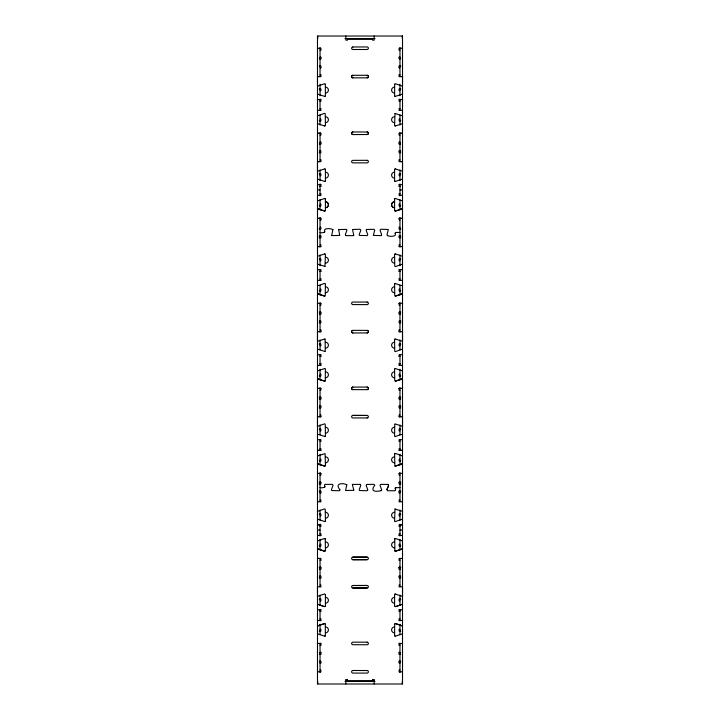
<?xml version="1.0" encoding="UTF-8"?>
<svg xmlns="http://www.w3.org/2000/svg" width="720" height="720" viewBox="0 0 720 720"><rect width="100%" height="100%" fill="white"/><g stroke="black" fill="none" stroke-linecap="round" stroke-linejoin="round"><path stroke-width="1.08" d="M317.484 596.385L317.484 586.782L320.886 586.827L320.886 585.081L320.04 585.081M317.484 426.312L317.484 416.718L320.886 416.718M317.484 341.289L317.484 331.695L320.886 331.695M317.484 246.681L320.886 246.618M317.484 171.234L317.484 161.631L320.886 161.631L320.886 159.93L320.04 159.93L320.886 159.975M317.484 86.202L317.484 76.599L320.886 76.635L320.886 74.898L320.04 74.898L320.886 74.943M402.516 596.385L402.516 586.782L399.114 586.818L399.114 585.081L399.969 585.126M402.516 426.312L402.516 416.718L399.114 416.718M402.516 341.289L402.516 331.695L399.114 331.695M402.516 171.234L402.516 161.631L399.114 161.631L399.114 159.93L399.969 159.93L399.114 159.975M402.516 86.202L402.516 76.599L399.114 76.599L399.114 74.898L399.969 74.898L399.114 74.943M339.966 490.023L339.183 490.743L331.713 490.527L331.434 489.681L333.036 485.271L332.433 484.353L325.026 484.389L324.468 485.091L324.882 486.9L324.855 486.378M353.835 490.122L352.377 484.704M367.749 490.023L367.002 490.743L359.487 490.527L359.208 489.681L360.81 485.271L360.207 484.353M380.988 235.638L381.636 234.648L380.016 230.094L380.871 229.239L388.332 229.482L386.964 234.756L387.621 235.638M381.636 490.023L381.132 490.68M395.523 490.023L394.785 490.743L387.711 490.743M346.788 484.704L345.6 490.545L353.754 490.302M374.679 485.37C369.729 491.778 375.957 491.904 381.132 490.662M387.981 484.353C390.303 485.847 385.353 489.078 387.477 490.68M325.404 95.832L325.323 84.186M324.882 126.063L325.422 125.226M325.404 180.855L325.404 169.452M325.404 210.456L325.404 199.053M324.963 266.49L325.422 254.637L324.882 253.845M325.404 284.085L325.233 295.875L324.567 296.19L317.727 293.787L324.729 296.127M325.233 351.297L325.107 339.012M325.233 380.898L325.422 369.27L324.882 368.478M324.882 436.572L325.422 435.735M325.107 466.047L325.422 465.336M324.882 521.613L325.422 520.785M325.107 551.088L325.422 550.386M325.404 606.006L325.404 594.603M394.596 95.832L394.677 84.186M395.118 126.063L394.587 125.307L395.037 113.427M394.596 169.452L394.596 180.855M394.596 199.053L394.596 210.456M394.578 254.682L395.118 253.845M394.596 284.085L394.767 295.875L395.433 296.19L402.273 293.787L395.352 296.136M394.578 339.714L394.893 339.012M394.578 369.315L395.118 368.478M395.118 436.572L394.587 435.816L394.767 424.152M394.578 454.329L394.767 453.753M395.118 521.613L394.587 520.857L395.037 508.977M394.893 551.088L394.722 538.866L395.433 538.479L402.273 540.918M394.596 594.603L394.596 606.006M394.596 635.616L394.677 623.97M394.596 454.131L394.893 466.047M346.833 484.803C342.513 482.526 334.341 483.381 339.975 489.798M374.679 485.388L373.995 484.335L366.507 484.461L366.156 485.388L367.749 489.798M380.628 484.353L380.034 485.343L381.645 489.798M388.575 485.325L387 489.654M324.801 96.489L325.404 95.787M394.596 284.13L395.199 283.419M325.386 635.643L324.882 636.246M332.928 229.671C330.705 227.97 322.461 228.141 324.873 231.354M338.652 229.446L339.714 235.422L331.92 235.584M366.426 229.446L366.156 230.292L367.749 234.657L367.245 235.584L359.487 235.449L359.208 234.603L360.81 230.193L360.009 229.239L352.503 229.482L353.781 235.179M394.641 198.936L395.199 198.387M325.323 635.805L325.323 623.97M325.323 181.053L324.801 181.521M394.677 84.231L395.433 83.727L402.273 86.166M324.801 211.122L325.323 210.654M394.677 169.263L395.199 168.786M325.323 550.773L324.567 551.232L317.727 548.838L324.144 551.124M317.727 604.269L324.567 606.663L325.323 606.204M394.677 594.414L395.199 593.937M394.677 624.015L395.433 623.511L402.273 625.905L395.433 623.556M353.727 235.278L353.214 235.638M352.377 484.722L352.845 484.353M338.553 229.554L346.59 229.419L346.887 230.346L345.294 234.756L345.951 235.638M324.648 381.213L325.233 380.853M394.767 453.798L395.433 453.438L402.273 455.877M394.767 538.839L395.433 538.524M366.39 229.482L374.139 229.302L374.688 230.247L373.338 235.422L381.087 235.602M324.963 351.477L317.727 349.173M352.71 484.434L360.207 484.371M395.037 113.463L402.273 115.767M317.727 264.15L324.963 266.445M395.037 509.022L402.273 511.317M317.727 86.166L324.567 83.727L325.323 84.231M317.727 115.767L324.567 113.328L325.233 113.688L325.422 125.271M395.199 96.444L402.273 94.086M402.273 123.687L395.199 126.045M317.727 171.198L324.801 168.831M317.727 200.799L324.801 198.432M402.273 179.118L395.199 181.476M395.199 211.077L402.273 208.719M395.433 211.158L402.273 208.764M317.727 256.23L324.801 253.863M317.727 285.831L324.567 283.392L325.404 284.13M402.273 264.15L395.433 266.589L394.767 266.229L394.578 254.637M317.727 341.253L324.882 338.922M317.727 370.854L324.801 368.496M394.578 339.669L394.722 351.234L395.433 351.612L402.273 349.173M395.433 381.168L402.273 378.774L395.433 381.213L394.767 380.853L394.578 369.27M317.727 426.276L324.567 423.837L325.233 424.197L325.422 435.78M317.727 455.877L325.107 453.627L325.422 465.381M402.273 434.196L395.199 436.554M395.433 466.191L402.273 463.797L395.118 466.128M317.727 511.317L324.567 508.878L325.233 509.238L325.422 520.821M317.727 540.918L324.567 538.479L325.233 538.794L325.422 550.431M402.273 519.237L395.199 521.595M395.856 551.124L402.273 548.883L395.433 551.232L394.677 550.773M317.727 596.349L324.567 593.91L325.404 594.648M324.567 623.556L317.727 625.95L324.567 623.511L325.323 624.015M402.273 604.269L395.433 606.663L394.596 605.97M395.856 606.555L402.273 604.314M395.199 636.228L402.273 633.87M395.118 283.491L402.273 285.831M395.118 338.922L402.273 341.253M324.882 436.527L317.727 434.196M324.882 466.128L317.727 463.842L324.567 466.191M395.118 594.009L402.273 596.349M387.621 235.629C389.502 236.844 397.431 236.619 395.127 233.532M380.628 484.371L388.17 484.452M324.801 96.444L317.727 94.086M324.801 126.045L317.727 123.687M324.801 181.476L317.727 179.118M395.199 168.831L402.273 171.198M317.727 208.764L324.801 211.077M395.199 198.432L402.273 200.799M395.199 253.863L402.273 256.23M395.199 368.496L402.273 370.854M395.199 423.909L402.273 426.276M324.801 521.595L317.727 519.237M317.727 633.87L324.801 636.228M353.214 235.629L345.951 235.629M324.117 232.443C326.529 231.039 321.813 233.838 320.04 232.443M395.946 232.452L395.1 233.199L395.82 232.452L399.969 232.443M324.117 487.521C326.448 486.441 321.525 488.592 320.04 487.521M395.946 487.539L395.325 487.791L399.969 487.521M324.648 381.168L317.727 378.819L324.567 381.168M344.961 38.583L375.039 38.583M352.917 46.989L367.083 46.944A1.278 1.278 0 0 1 368.361 48.213A1.278 1.278 0 0 1 367.083 49.491L352.917 49.491A1.278 1.278 0 0 1 351.639 48.258A1.278 1.278 0 0 1 352.917 46.989L352.917 46.944M317.484 48.303L320.886 48.303L320.886 50.004L320.04 50.004L320.886 49.959M402.516 48.222L399.114 48.303L399.114 50.004L399.969 50.004L399.114 49.959M320.04 57.186L320.886 57.186L320.886 58.932M399.969 57.186L399.114 57.186L399.114 58.932L400.599 58.869M320.04 57.231L320.886 57.231M399.114 57.231L399.969 57.231M319.401 58.932L320.886 58.887M319.401 66.015L320.886 65.97L320.886 67.716L320.04 67.716L320.886 67.671M399.114 66.015L400.815 66.015M399.114 67.671L399.969 67.671L399.114 67.716L399.114 65.97M352.917 75.321L367.083 75.276A1.278 1.278 0 0 1 368.361 76.554A1.278 1.278 0 0 1 367.083 77.832L352.917 77.832A1.278 1.278 0 0 1 351.639 76.599A1.278 1.278 0 0 1 352.917 75.321L352.917 75.276A1.278 1.278 0 0 0 351.639 76.554A1.278 1.278 0 0 0 352.917 77.832L352.917 77.877M319.185 88.965L320.886 88.965L320.886 90.666L320.04 90.666M400.815 88.965L399.114 88.965L399.114 90.666L399.969 90.666M320.886 99.594L317.907 99.666M399.969 101.322L399.114 101.322L399.114 99.621L402.516 99.594M319.401 99.666L320.886 99.666L320.886 101.367L320.04 101.322M399.114 99.666L400.599 99.666M320.04 108.549L320.886 108.594L320.886 110.295L317.484 110.295M399.969 108.549L399.114 108.594L399.114 110.295L402.516 110.223M320.04 119.151L320.886 119.151L320.886 120.852L319.185 120.852M399.969 119.151L399.114 119.151L399.114 120.852L400.815 120.852M352.917 131.967L367.083 132.012A1.278 1.278 0 0 1 368.361 133.245A1.278 1.278 0 0 1 367.083 134.523L352.917 134.568A1.278 1.278 0 0 1 351.639 133.29A1.278 1.278 0 0 1 352.917 132.012L352.917 132.012A1.278 1.278 0 0 0 351.639 133.245A1.278 1.278 0 0 0 352.917 134.523L352.917 134.568M317.484 133.254L320.886 133.182M399.114 133.182L402.516 133.254M317.484 133.29L320.886 133.335L320.886 135.036L320.04 134.991M402.516 133.29L399.114 133.335L399.114 135.036L399.969 134.991M320.04 142.218L320.886 142.218L320.886 143.964M399.969 142.218L399.114 142.218L399.114 143.964M320.04 142.263L320.886 142.263M399.114 142.263L399.969 142.263M319.401 143.901L320.04 143.901M399.969 143.901L400.599 143.901L399.114 143.919M319.401 143.964L320.886 143.919M319.401 151.047L320.886 151.002L320.886 152.748L319.185 152.739M399.114 151.047L400.815 151.047M400.815 152.739L399.114 152.748L399.114 151.002M317.484 161.595L320.04 161.595M399.969 161.595L402.516 161.595M319.185 173.997L320.886 173.997L320.886 175.698L320.04 175.698M400.815 173.997L399.114 173.997L399.114 175.698L399.969 175.698M317.484 184.698L320.886 184.698M399.114 184.698L402.516 184.626M320.04 186.354L320.886 186.354M399.114 186.354L399.969 186.354M320.04 186.39L320.886 186.39L320.886 184.653M399.969 186.39L399.114 186.39L399.114 184.653M317.484 189.936L320.04 189.936M399.969 189.936L402.516 189.936M320.04 193.572L320.886 193.572L320.886 195.318L317.484 195.273M399.969 193.617L399.114 193.572L399.114 195.318L402.516 195.246M320.04 204.183L320.886 204.183L320.886 205.884L319.185 205.884M399.969 204.183L399.114 204.183L399.114 205.884L400.815 205.884M317.484 218.277L320.886 218.214L320.886 220.023M402.516 218.286L399.114 218.277L399.114 220.023L399.969 219.978M319.185 218.322L320.886 218.322M399.114 218.322L400.815 218.322M320.04 220.023L320.886 219.978M320.04 227.25L320.886 227.25L320.886 228.951L319.185 228.951M399.969 227.25L399.114 227.205L399.114 228.951L400.815 228.951M319.401 228.951L320.04 228.951M399.969 228.951L400.599 228.951M320.04 235.998L320.886 235.998L320.886 237.744L319.185 237.771M400.815 237.771L399.114 237.699L399.114 235.998L399.969 235.998M319.185 236.043L320.886 236.043M399.114 236.043L400.815 236.043M320.04 244.926L320.886 244.962L320.886 246.663L319.185 246.663M399.969 244.926L399.114 244.962L399.114 246.663L400.815 246.663M399.114 246.618L402.516 246.618M319.185 259.029L320.886 259.029L320.886 260.721L320.04 260.721M400.815 259.029L399.114 259.029L399.114 260.721L399.969 260.721M317.484 269.721L320.886 269.658L320.886 271.422L320.04 271.422M399.114 269.721L402.516 269.658M320.04 271.377L320.886 271.377M399.114 271.377L399.969 271.377M399.969 271.422L399.114 271.422L399.114 269.676M320.04 278.649L320.886 278.649L320.886 280.35M399.969 278.649L399.114 278.649L399.114 280.35L402.516 280.278M317.484 280.35L320.886 280.287M320.04 289.215L320.886 289.215L320.886 290.907L319.185 290.907M399.969 289.215L399.114 289.215L399.114 290.907L400.815 290.907M317.484 303.318L320.886 303.354L320.886 305.1L320.04 305.055M399.114 303.237L402.516 303.354M319.401 303.399L320.886 303.399M399.114 303.399L400.599 303.399M399.969 305.055L399.114 305.055L399.114 303.354M319.185 312.165L320.886 312.165M399.114 312.165L400.815 312.165M320.04 312.327L320.886 312.282L320.886 314.028L319.401 314.028L320.886 313.983M399.969 312.282L399.114 312.327L399.114 314.028L400.599 314.028L399.114 313.983M320.04 321.048L319.401 321.048L320.886 321.066L320.886 322.812L319.185 322.794M399.969 321.048L400.599 321.048M400.815 321.111L399.114 321.066L399.114 322.812L400.815 322.794M320.04 329.994L320.886 330.039M399.114 330.039L399.969 329.994M367.083 332.919L352.917 332.964A1.278 1.278 0 0 1 351.639 331.695A1.278 1.278 0 0 1 352.917 330.372L367.083 330.372A1.278 1.278 0 0 1 368.361 331.65A1.278 1.278 0 0 1 367.083 332.964L367.083 332.919A1.278 1.278 0 0 0 368.361 331.65A1.278 1.278 0 0 0 367.083 330.417L367.083 330.417M319.401 331.74L320.886 331.74L320.886 329.994M400.599 331.74L399.114 331.722L399.114 329.994M319.185 344.052L320.886 344.052L320.886 345.753L320.04 345.753M400.815 344.052L399.114 344.052L399.114 345.753L399.969 345.753M317.484 354.753L320.886 354.681L320.886 356.454L320.04 356.454L320.886 356.409M402.516 354.681L399.114 354.753L399.114 356.454L399.969 356.454L399.114 356.409M320.04 363.636L320.886 363.636L320.886 365.382M399.969 363.636L399.114 363.636L399.114 365.382L402.516 365.31M320.04 363.681L320.886 363.681M399.114 363.681L399.969 363.681M317.484 365.382L320.886 365.31M320.04 374.238L320.886 374.238L320.886 375.939L319.185 375.939M399.969 374.238L399.114 374.238L399.114 375.939L400.815 375.939M352.917 387.108L367.083 387.063A1.278 1.278 0 0 1 368.361 388.341A1.278 1.278 0 0 1 367.083 389.655L352.917 389.61A1.278 1.278 0 0 1 351.639 388.341A1.278 1.278 0 0 1 352.917 387.063L352.917 387.108A1.278 1.278 0 0 0 351.639 388.386A1.278 1.278 0 0 0 352.917 389.655L352.917 389.61M317.484 388.341L320.886 388.386L320.886 390.132L320.04 390.132M399.114 388.269L402.516 388.386M319.401 388.431L320.886 388.431M399.114 388.431L400.599 388.431M399.114 390.087L399.969 390.132M319.185 397.197L320.886 397.197M399.114 397.197L400.815 397.197M320.04 397.35L320.886 397.314L320.886 399.051L319.401 399.051L320.886 399.006M399.969 397.35L399.114 397.314L399.114 399.051L400.599 399.051L399.114 399.006M320.886 406.098L319.401 406.098L320.886 406.143L320.886 407.844L319.185 407.826M400.815 407.826L399.114 407.826L399.114 406.098L400.599 406.098M399.114 406.143L400.815 406.143M320.04 415.062L320.886 415.026L320.886 416.763L319.401 416.763M399.969 415.026L399.114 415.026L399.114 416.763L400.599 416.763M367.083 417.951L352.917 417.951A1.278 1.278 0 0 1 351.639 416.673A1.278 1.278 0 0 1 352.917 415.404L367.083 415.449A1.278 1.278 0 0 1 368.361 416.718A1.278 1.278 0 0 1 367.083 417.996M367.083 415.449L352.917 415.404M319.185 429.084L320.886 429.084L320.886 430.785L320.04 430.785M400.815 429.084L399.114 429.084L399.114 430.785L399.969 430.785M317.484 439.776L320.886 439.713L320.886 441.477L320.04 441.477M402.516 439.713L399.114 439.776L399.114 441.477L399.969 441.477M320.04 448.659L320.886 448.659L320.886 450.396M399.969 448.659L399.114 448.704L399.114 450.396M317.484 450.342L320.886 450.342L317.484 450.396M320.04 459.27L320.886 459.27L320.886 460.971L319.185 460.971M399.969 459.27L399.114 459.27L399.114 460.971L400.815 460.971M320.04 473.301L320.886 473.301M399.114 473.301L399.969 473.301M317.484 473.355L320.886 473.4L320.886 475.101L320.04 475.056M402.516 473.373L399.114 473.355L399.114 475.101L399.969 475.056M319.185 482.229L320.886 482.229M400.815 484.029L399.114 483.984L399.114 482.283L400.815 482.229M320.04 482.328L320.886 482.328L320.886 484.029L319.185 484.029M399.114 482.328L399.969 482.328M319.185 491.13L320.886 491.085L320.886 492.831L320.04 492.831M399.114 491.13L400.815 491.13M320.04 492.786L320.886 492.786M399.114 492.786L399.969 492.786M399.969 492.831L399.114 492.831L399.114 491.085M320.04 500.058L320.886 500.013L320.886 501.759L317.484 501.714M399.969 500.013L399.114 500.058L399.114 501.759L402.516 501.714M319.185 514.116L320.886 514.116L320.886 515.817L320.04 515.817M400.815 514.116L399.114 514.116L399.114 515.817L399.969 515.817M317.484 524.745L320.04 524.745M399.969 524.745L402.516 524.745M317.484 524.817L320.886 524.817L320.886 526.518L320.04 526.473M402.516 524.817L399.114 524.817L399.114 526.518L399.969 526.473M317.484 530.064L320.04 530.064M399.969 530.064L402.516 530.064M320.04 533.7L320.886 533.7L320.886 535.446L319.401 535.446M399.969 533.7L399.114 533.745L399.114 535.446L400.599 535.446M320.886 535.401L317.907 535.446M399.114 535.401L402.093 535.446M320.04 544.302L320.886 544.302L320.886 546.003L319.185 546.003M399.969 544.302L399.114 544.302L399.114 546.003L400.815 546.003M352.917 557.118L367.083 557.118A1.278 1.278 0 0 1 368.361 558.396A1.278 1.278 0 0 1 367.083 559.674L352.917 559.719A1.278 1.278 0 0 1 351.639 558.396A1.278 1.278 0 0 1 352.917 557.118L367.083 557.118M317.484 558.405L320.886 558.441L320.886 560.187L320.04 560.187L320.886 560.142M402.516 558.441L399.114 558.486L399.114 560.187L399.969 560.187L399.114 560.142M352.917 559.719L367.083 559.719M319.185 567.261L320.886 567.261M399.114 567.261L400.815 567.261M320.04 567.414L320.886 567.369L320.886 569.115M399.114 567.414L399.969 567.369M319.401 569.052L320.886 569.07M399.114 569.07L400.599 569.115M319.401 576.162L320.886 576.153L320.886 577.899M399.114 576.198L400.815 576.198M319.185 577.89L320.886 577.854M400.815 577.89L399.114 577.89L399.114 576.153M352.917 585.504L367.083 585.459A1.278 1.278 0 0 1 368.361 586.737A1.278 1.278 0 0 1 367.083 588.015L352.917 588.06A1.278 1.278 0 0 1 351.639 586.782A1.278 1.278 0 0 1 352.917 585.504L367.083 585.504M352.917 588.06L367.083 588.06M319.185 599.148L320.886 599.148L320.886 600.849L320.04 600.849M400.815 599.148L399.114 599.148L399.114 600.849L399.969 600.849M317.484 609.777L320.886 609.804L320.886 611.55L320.04 611.505M402.516 609.804L399.114 609.777L399.114 611.55L399.969 611.55M319.401 609.849L320.886 609.849M399.114 609.849L400.599 609.849M320.04 618.732L320.886 618.777L320.886 620.469L319.401 620.469M399.969 618.732L399.114 618.777L399.114 620.469L400.599 620.469M320.886 620.433L317.907 620.469M399.114 620.406L402.093 620.469M320.04 629.334L320.886 629.334L320.886 631.035L319.185 631.035M399.969 629.334L399.114 629.334L399.114 631.035L400.815 631.035M320.04 643.365L320.886 643.365M399.114 643.365L399.969 643.365M317.484 643.437L320.886 643.518L320.886 645.219L320.04 645.219L320.886 645.174M402.516 643.518L399.114 643.518L399.114 645.219L399.969 645.219L399.114 645.174M320.04 652.401L320.886 652.401L320.886 654.147M399.969 652.401L399.114 652.401L399.114 654.147M320.04 652.446L320.886 652.446M399.114 652.446L399.969 652.446M319.401 654.111L320.886 654.102M399.114 654.102L400.599 654.084M319.401 661.176L320.886 661.185L320.886 662.931L320.04 662.931M399.114 661.23L400.815 661.23M320.04 662.886L320.886 662.886M399.114 662.886L399.969 662.886M399.969 662.931L399.114 662.931L399.114 661.185M320.04 670.158L320.886 670.158L320.886 671.859L317.484 671.778M399.969 670.113L399.114 670.113L399.114 671.859L402.516 671.814M345.825 684L345.825 679.842L347.526 679.842L347.526 680.742L372.474 680.697L372.474 679.842L374.175 679.842L374.175 684M345.825 679.887L347.526 679.887M372.474 679.887L374.175 679.887M344.961 681.417L375.039 681.417M324.567 538.524L325.233 538.839M395.199 96.489L394.596 95.787M395.199 181.521L394.596 180.81M324.801 198.387L325.404 199.098M317.727 208.719L324.567 211.113M317.727 604.314L324.144 606.555M395.118 211.095L394.596 210.411M394.614 635.643L395.118 636.246M325.035 168.894L325.404 169.497M331.713 235.458L332.901 229.626M395.145 488.691L395.343 487.791L395.532 489.798M402.273 36.027L402.273 38.583M402.273 681.417L402.273 683.964M399.969 47.439L399.969 76.788M399.969 84.168L399.969 95.823M399.969 99.009L399.969 110.493M399.969 115.02L399.969 125.055M399.969 132.885L399.969 161.667M399.969 169.875L399.969 180.783M399.969 183.942L399.969 195.849M399.969 199.8L399.969 210.087M399.969 217.809L399.969 246.699M399.969 254.907L399.969 265.815M399.969 269.604L399.969 280.449M399.969 285.084L399.969 295.11M399.969 302.733L399.969 331.722M399.969 339.939L399.969 349.884M399.969 354.636L399.969 365.31M399.969 369.234L399.969 380.142M399.969 387.765L399.969 416.754M399.969 424.971L399.969 434.916M399.969 439.56L399.969 450.342M399.969 454.266L399.969 465.174M399.969 472.689L399.969 501.786M399.969 510.003L399.969 520.2M399.969 524.151L399.969 536.067M399.969 539.298L399.969 550.206M399.969 558.333L399.969 586.818M399.969 595.035L399.969 604.98M399.969 609.516L399.969 620.991M399.969 624.168L399.969 634.797M399.969 643.212L399.969 672.561M399.114 388.386L399.114 390.132M399.114 567.369L399.114 569.115M374.175 36L374.175 40.158L372.474 40.113L372.474 39.258L347.526 39.258L347.526 40.158L345.825 40.113L345.825 36M367.083 75.276L367.083 75.321A1.278 1.278 0 0 1 368.361 76.599A1.278 1.278 0 0 1 367.083 77.877L367.083 77.877M367.083 131.967L367.083 132.012A1.278 1.278 0 0 1 368.361 133.29A1.278 1.278 0 0 1 367.083 134.568L367.083 134.568M367.083 387.063L367.083 387.108A1.278 1.278 0 0 1 368.361 388.386A1.278 1.278 0 0 1 367.083 389.61L367.083 389.655M352.917 330.372L352.917 330.417A1.278 1.278 0 0 0 351.639 331.695A1.278 1.278 0 0 0 352.917 332.919L352.917 332.964M320.04 47.439L320.04 76.788M320.04 84.168L320.04 95.823M320.04 99.009L320.04 110.493M320.04 115.02L320.04 125.055M320.04 132.885L320.04 161.667M320.04 169.875L320.04 180.783M320.04 183.942L320.04 195.849M320.04 199.8L320.04 210.087M320.04 217.809L320.04 246.699M320.04 254.907L320.04 265.815M320.04 269.604L320.04 280.449M320.04 285.084L320.04 295.11M320.04 302.733L320.04 331.722M320.04 339.939L320.04 349.884M320.04 354.636L320.04 365.31M320.04 369.234L320.04 380.142M320.04 387.765L320.04 416.754M320.04 424.971L320.04 434.916M320.04 439.56L320.04 450.342M320.04 454.266L320.04 465.174M320.04 472.689L320.04 501.786M320.04 510.003L320.04 520.2M320.04 524.151L320.04 536.067M320.04 539.298L320.04 550.206M320.04 558.333L320.04 586.818M320.04 595.035L320.04 604.98M320.04 609.516L320.04 620.991M320.04 624.168L320.04 634.797M320.04 643.212L320.04 672.561M317.727 36.027L317.727 38.583M317.727 681.417L317.727 683.964M325.422 257.184A2.979 2.979 0 0 1 328.401 260.163A2.979 2.979 0 0 1 325.422 263.142M394.578 263.142A2.979 2.979 0 0 1 391.599 260.163A2.979 2.979 0 0 1 394.578 257.184M394.578 292.743A2.979 2.979 0 0 1 391.599 289.764A2.979 2.979 0 0 1 394.578 286.794M325.422 286.794A2.979 2.979 0 0 1 328.401 289.764A2.979 2.979 0 0 1 325.422 292.743M325.422 342.216A2.979 2.979 0 0 1 328.401 345.195A2.979 2.979 0 0 1 325.422 348.174M394.578 348.174A2.979 2.979 0 0 1 391.599 345.195A2.979 2.979 0 0 1 394.578 342.216M394.578 377.775A2.979 2.979 0 0 1 391.599 374.796A2.979 2.979 0 0 1 394.578 371.817M325.422 371.817A2.979 2.979 0 0 1 328.401 374.796A2.979 2.979 0 0 1 325.422 377.775M325.422 427.239A2.979 2.979 0 0 1 328.401 430.209A2.979 2.979 0 0 1 325.422 433.188M394.578 433.188A2.979 2.979 0 0 1 391.599 430.209A2.979 2.979 0 0 1 394.578 427.239M394.578 462.789A2.979 2.979 0 0 1 391.599 459.81A2.979 2.979 0 0 1 394.578 456.84M325.422 456.84A2.979 2.979 0 0 1 328.401 459.81A2.979 2.979 0 0 1 325.422 462.789M325.422 512.28A2.979 2.979 0 0 1 328.401 515.259A2.979 2.979 0 0 1 325.422 518.229M394.578 518.229A2.979 2.979 0 0 1 391.599 515.259A2.979 2.979 0 0 1 394.578 512.28M394.578 547.83A2.979 2.979 0 0 1 391.599 544.86A2.979 2.979 0 0 1 394.578 541.881M325.422 541.881A2.979 2.979 0 0 1 328.401 544.86A2.979 2.979 0 0 1 325.422 547.83M325.422 597.312A2.979 2.979 0 0 1 328.401 600.282A2.979 2.979 0 0 1 325.422 603.261M394.578 603.261A2.979 2.979 0 0 1 391.599 600.282A2.979 2.979 0 0 1 394.578 597.312M394.578 632.862A2.979 2.979 0 0 1 391.599 629.883A2.979 2.979 0 0 1 394.578 626.913M325.422 626.913A2.979 2.979 0 0 1 328.401 629.883A2.979 2.979 0 0 1 325.422 632.862M325.422 87.129A2.979 2.979 0 0 1 328.401 90.099A2.979 2.979 0 0 1 325.422 93.078M394.578 93.078A2.979 2.979 0 0 1 391.599 90.099A2.979 2.979 0 0 1 394.578 87.129M394.578 122.679A2.979 2.979 0 0 1 391.599 119.7A2.979 2.979 0 0 1 394.578 116.73M325.422 116.73A2.979 2.979 0 0 1 328.401 119.7A2.979 2.979 0 0 1 325.422 122.679M325.422 172.161A2.979 2.979 0 0 1 328.401 175.131A2.979 2.979 0 0 1 325.422 178.11M394.578 178.11A2.979 2.979 0 0 1 391.599 175.131A2.979 2.979 0 0 1 394.578 172.161M394.578 207.711A2.979 2.979 0 0 1 391.599 204.732A2.979 2.979 0 0 1 394.578 201.762M325.422 201.762A2.979 2.979 0 0 1 328.401 204.732A2.979 2.979 0 0 1 325.422 207.729M325.422 207.711A2.979 2.979 0 0 0 328.401 204.732A2.979 2.979 0 0 0 325.422 201.78M394.578 207.729A2.979 2.979 0 0 1 391.599 204.759A2.979 2.979 0 0 1 394.578 201.78M402.516 36.027L317.484 36.027L317.484 684L402.516 684L402.516 36M367.083 160.308L352.917 160.353A1.278 1.278 0 0 0 351.639 161.586A1.278 1.278 0 0 0 352.917 162.864L367.083 162.864A1.278 1.278 0 0 0 368.361 161.586A1.278 1.278 0 0 0 367.083 160.308L367.083 160.353M367.083 302.031L352.917 302.076A1.278 1.278 0 0 0 351.639 303.309A1.278 1.278 0 0 0 352.917 304.578L367.083 304.623A1.278 1.278 0 0 0 368.361 303.354A1.278 1.278 0 0 0 367.083 302.076L367.083 302.076M402.516 450.342L399.114 450.342L402.516 450.36M367.083 642.15L352.917 642.195A1.278 1.278 0 0 0 351.639 643.428A1.278 1.278 0 0 0 352.917 644.706L367.083 644.751A1.278 1.278 0 0 0 368.361 643.473A1.278 1.278 0 0 0 367.083 642.195L367.083 642.195M367.083 670.536L352.917 670.491A1.278 1.278 0 0 0 351.639 671.814A1.278 1.278 0 0 0 352.917 673.083L367.083 673.083A1.278 1.278 0 0 0 368.361 671.769A1.278 1.278 0 0 0 367.083 670.491L367.083 670.536"/></g></svg>
